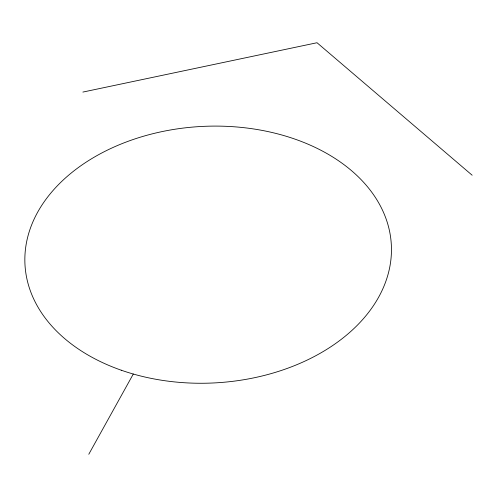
<?xml version="1.0" encoding="UTF-8"?>
<svg xmlns="http://www.w3.org/2000/svg" width="497" height="497" viewBox="0 0 497 497"><rect width="100%" height="100%" fill="white"/><g stroke="black" fill="none" stroke-linecap="round" stroke-linejoin="round"><path stroke-width="0.75" d="M88.789 454.264L133.289 374.03M82.887 92.075L317.024 42.736L472.15 175.224M121.243 370.203A183.443 128.388 -3.1 0 0 391.381 245.866A183.443 128.388 -3.1 0 0 111.837 148.019A183.443 128.388 -3.1 0 0 121.243 370.203"/></g></svg>
